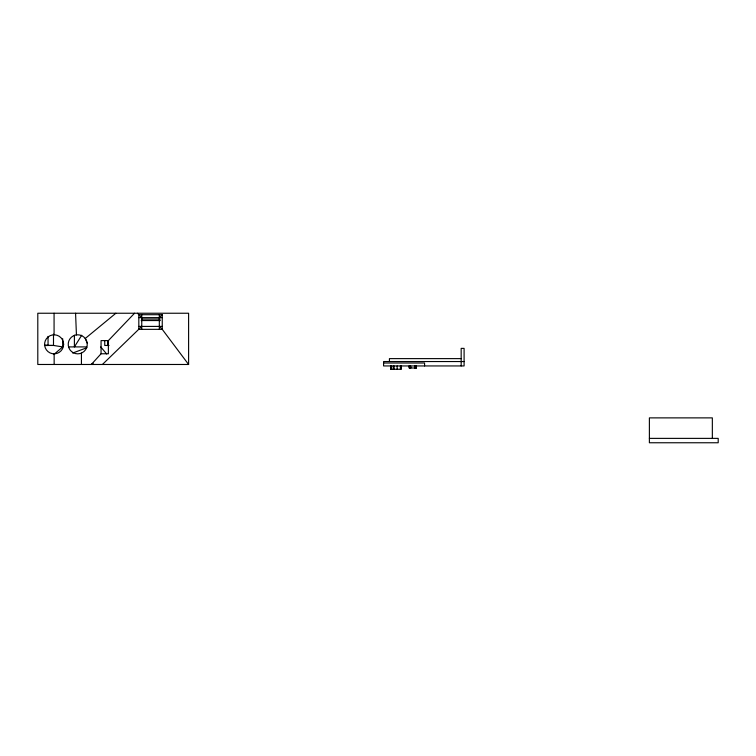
<?xml version="1.0" encoding="UTF-8"?>
<svg xmlns="http://www.w3.org/2000/svg" width="756" height="756" viewBox="0 0 756 756"><rect width="100%" height="100%" fill="white"/><g stroke="black" fill="none" stroke-linecap="round" stroke-linejoin="round"><path stroke-width="1.13" d="M81.724 335.22L74.4 346.909L74.4 335.201M134.549 313.239L108.373 340.597L101.058 340.597L101.058 353.77L91.325 364.477L93.215 363.286M141.75 326.412L102.429 364.477M159.318 317.624L162.247 314.704L138.821 314.704L137.564 313.239M53.78 354.545L62.691 346.909L62.691 338.707M115.876 313.239L85.248 338.48L87.157 343.016L87.176 345.501A9.516 9.516 0 0 1 68.305 345.624L68.286 343.139A9.516 9.516 0 0 1 87.157 343.016M72.699 353.043L86.864 347.732M48.053 345.445L44.538 345.454L48.053 345.464L48.053 336.392M138.821 317.624L162.247 317.624M141.75 319.089L160.272 319.089M141.164 320.553L160.376 320.553M138.821 326.412L162.247 326.412M109.006 345.464L104.744 345.464L104.744 340.937M68.55 346.909L86.789 346.909M101.058 353.77L108.373 353.77L108.373 340.597M461.169 358.618L389.425 358.618L389.425 361.548M464.099 361.548L383.575 361.548L383.575 365.942L464.099 365.942L464.099 348.374L461.169 348.374L461.169 365.942M383.575 363.012L424.57 363.012L424.57 365.942M188.603 364.477L37.8 364.477L37.8 313.239L188.603 313.239L188.603 364.477L162.247 329.342L159.318 326.412M649.385 438.376L718.2 438.376L718.2 442.761L649.385 442.761L649.385 417.879L712.341 417.879L712.341 438.376M62.691 346.909L53.496 345.445L44.453 345.445L53.496 345.464L53.496 334.133M141.75 317.624L138.821 314.704L138.821 329.342L162.247 329.342L162.247 314.704M100.756 346.909L106.615 353.94M75.572 313.239L76.432 334.889M416.235 365.942L416.235 367.992L409.194 367.992L409.194 365.942M416.15 365.942L416.15 367.992M415.998 365.942L415.998 367.992M415.791 365.942L415.791 367.992M415.583 365.942L415.516 367.992M415.176 365.942L415.176 367.992M414.77 365.942L414.77 367.992M410.877 367.992L410.65 365.942M410.404 365.942L410.404 367.992M410.054 365.942L410.017 367.992M409.714 365.942L409.714 367.992M409.497 365.942L409.497 367.992M409.327 365.942L409.327 367.992M401.039 365.942L401.039 369.268L390.72 369.268L390.72 365.942M400.841 369.268L400.841 365.942L400.68 369.268M400.604 365.942L400.51 369.268M400.368 365.942L400.463 369.268M397.146 365.942L397.146 369.268M393.933 365.942L393.933 369.268M393.621 365.942L393.574 369.268M393.432 365.942L393.441 369.268M393.375 365.942L393.375 369.268M391.202 365.942L391.183 369.268M391.154 365.942L391.154 369.268M390.975 365.942L390.975 369.268M159.318 314.704L159.318 329.342M141.75 314.704L141.75 329.342M107.664 340.758L107.664 345.464M81.431 353.09L81.431 364.477M54.148 353.836L54.148 364.477M54.073 313.239L54.073 334.804M63.627 344.282L63.315 346.749A9.516 9.516 0 0 1 48.025 351.635A9.516 9.516 0 0 1 50.057 335.711A9.516 9.516 0 0 1 63.627 344.282"/></g></svg>
